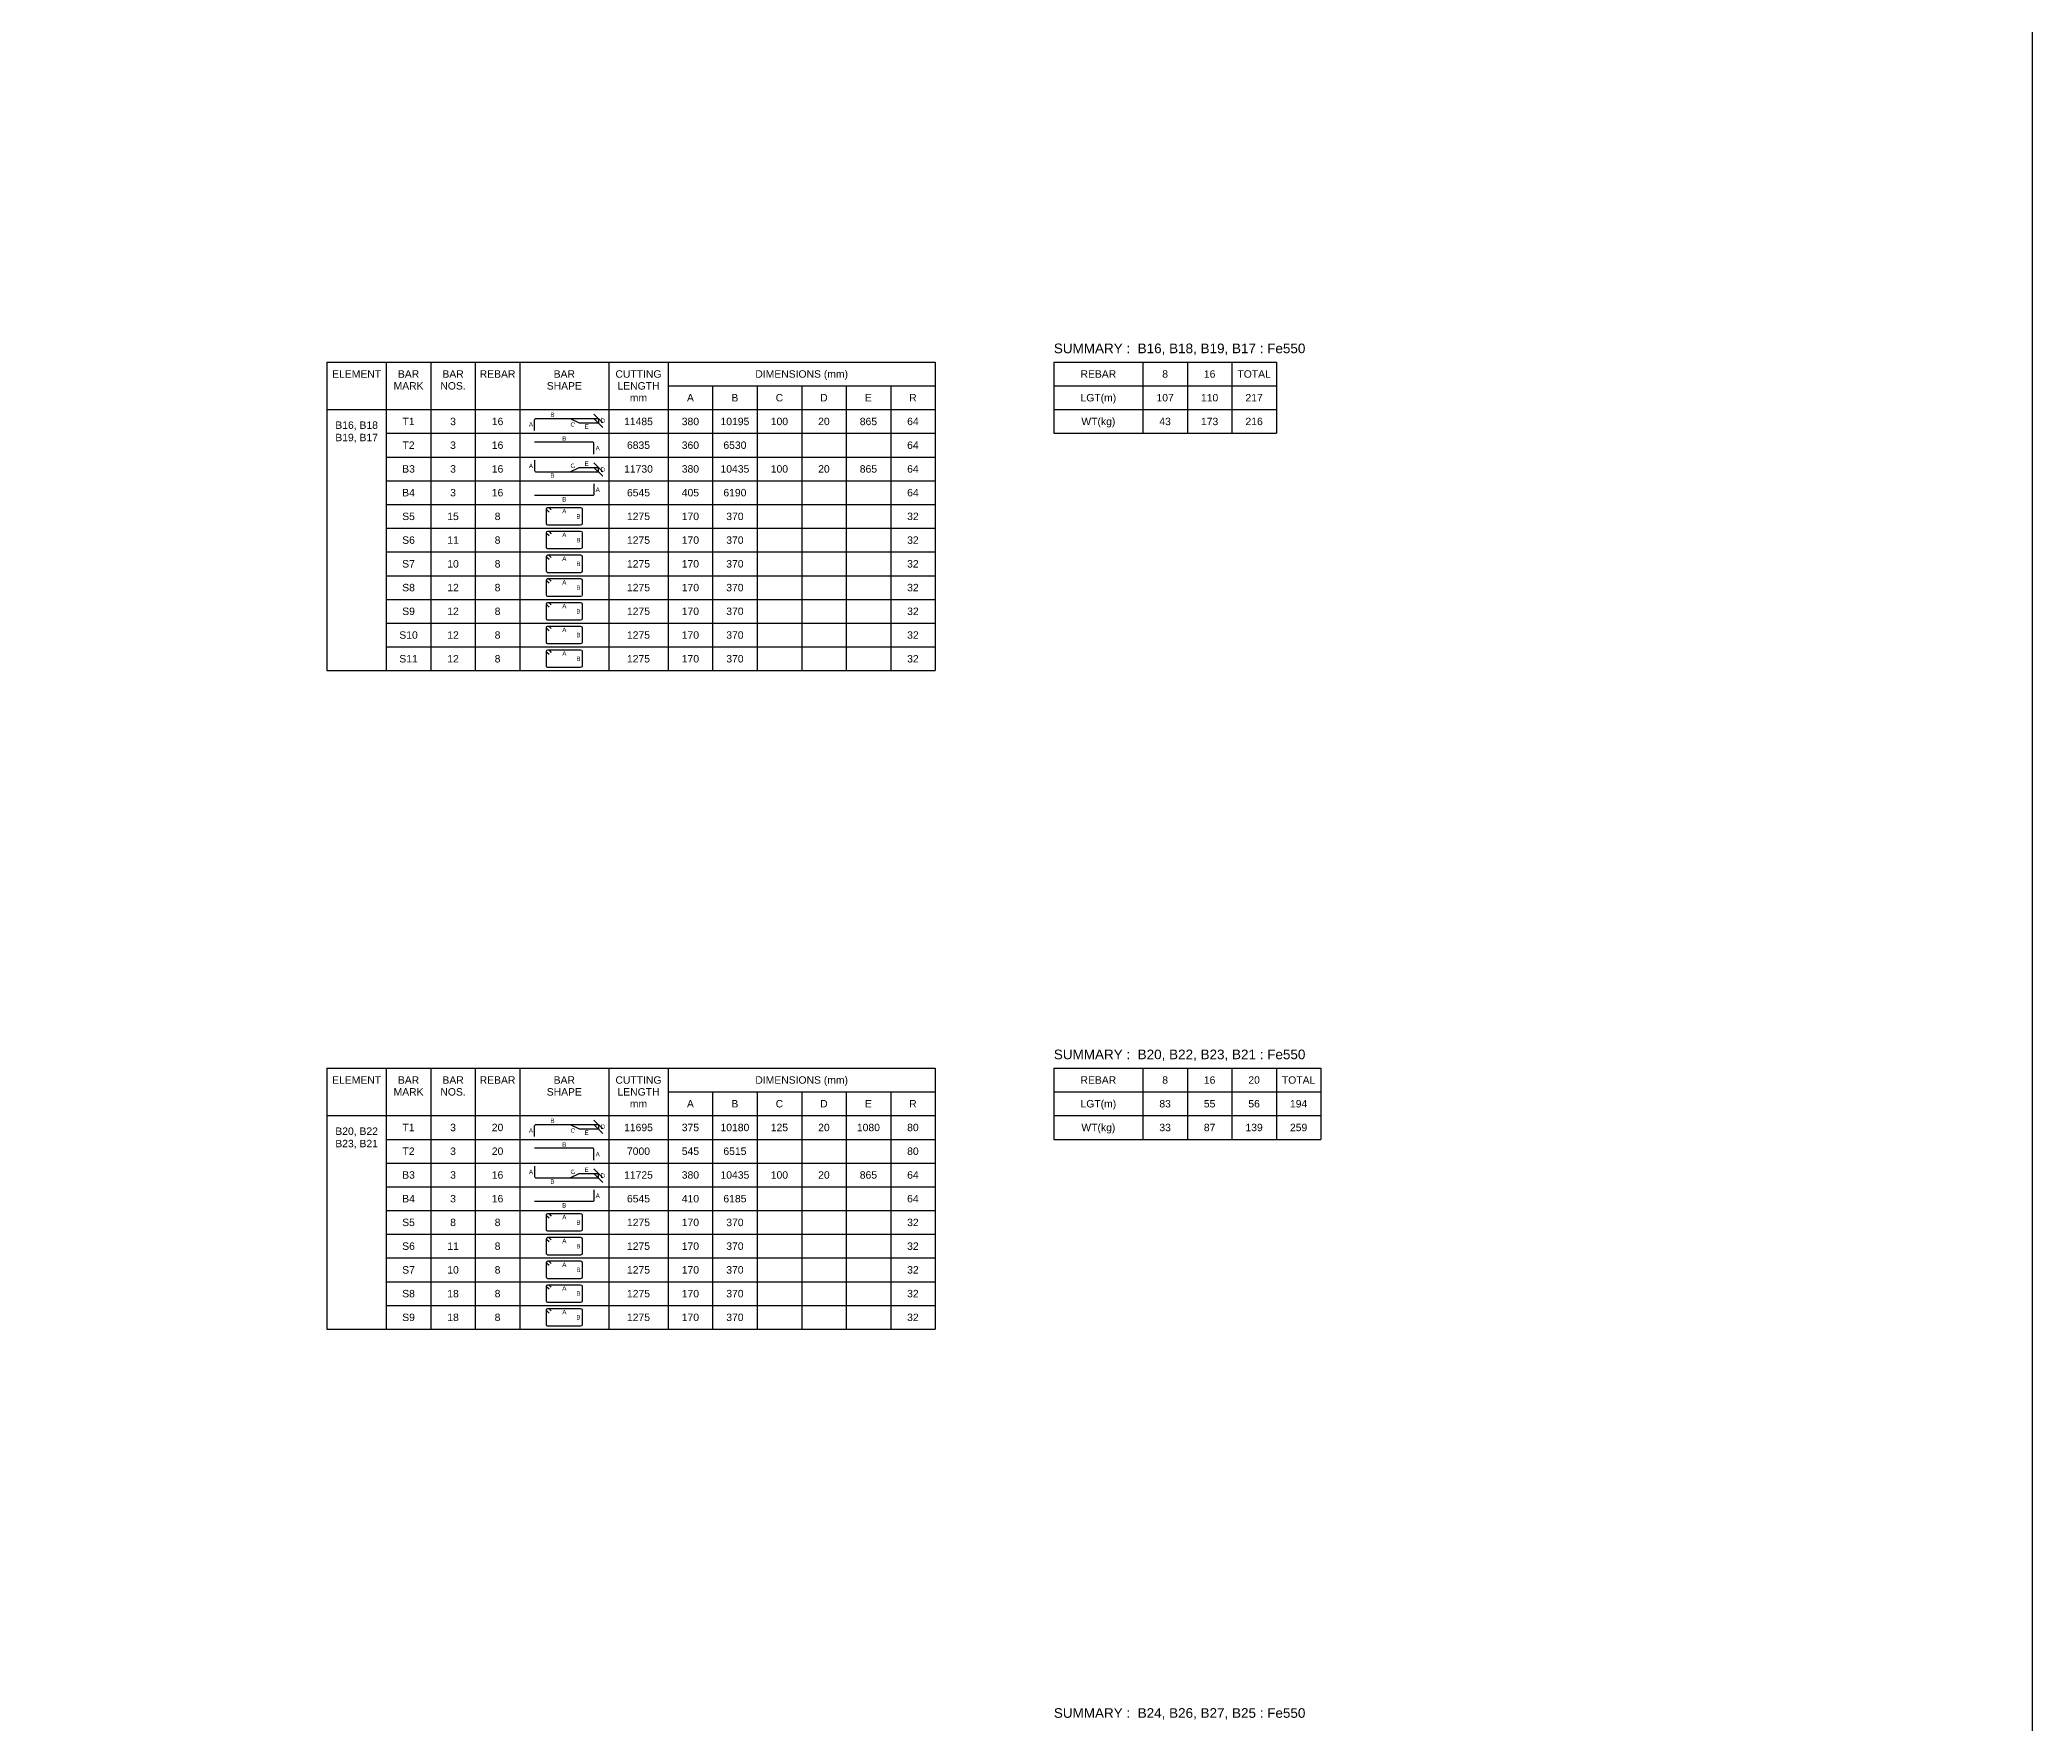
# Model space of a CAD drawing. Header units: inches. Extents: x -816171 to 9366335, y -450961 to 689132.
# Drawn here: x 3493192 to 3560344, y 204216 to 260959 of the extents above; entities that cross this region are included whole.
import ezdxf
from ezdxf.enums import TextEntityAlignment as Align

# ---------------------------------------------------------------- set-up
doc = ezdxf.new("R2010")
doc.units = ezdxf.units.IN
doc.header["$MEASUREMENT"] = 0
for name, color, linetype in [('Dimension', 31, 'Continuous'), ('Reinforcement', 130, 'Continuous'), ('Schedule Header', 4, 'Continuous'), ('Schedule Line', 60, 'Continuous'), ('Text', 31, 'Continuous')]:
    doc.layers.add(name, color=color, linetype=linetype)
doc.styles.add('SC-SansSerif', font='SansSerif')
doc.styles.get("Standard").update_dxf_attribs({"font": 'txt.shx'})
doc.dimstyles.new('SCBBSDim', dxfattribs={"dimtxt": 225, "dimasz": 0.18, "dimexe": 0, "dimexo": 0, "dimgap": 0, "dimtad": 1, "dimtoh": 1, "dimdec": 0, "dimzin": 0, "dimdsep": 46, "dimtxsty": 'Standard', "dimtsz": 150, "dimcen": 0.09, "dimclrd": 8, "dimclre": 8, "dimclrt": 3, "dimadec": 0, "dimazin": 0, "dimtfac": 1, "dimtdec": 0, "dimtix": 1, "dimtofl": 0, "dimtmove": 0, "dimatfit": 3, "dimfxl": 1, "dimtolj": 1, "dimtzin": 0, "dimarcsym": 0})

# ---------------------------------------------------------------- blocks, each defined once
blk = doc.blocks.new('*D1327')
at = {"layer": 'DEFPOINTS', "color": 0, "transparency": 16777216}
for p in [(3511070, 248196), (3511370, 248046), (3512020, 248046)]:
    blk.add_point(p, dxfattribs=at)
at = {"layer": 'Dimension', "color": 8, "lineweight": -2, "transparency": 16777216}
for p, q in [((3511070, 248196), (3512020, 248196)), ((3511370, 248046), (3512020, 248046)), ((3512170, 248046), (3511870, 248346)), ((3512170, 247896), (3511870, 248196)), ((3512020, 248196), (3512020, 248046))]:
    blk.add_line(p, q, dxfattribs=at)
blk = doc.blocks.new('*D1328')
at = {"layer": 'DEFPOINTS', "color": 0, "transparency": 16777216}
for p in [(3511370, 246546), (3512020, 246546), (3511070, 246396)]:
    blk.add_point(p, dxfattribs=at)
at = {"layer": 'Dimension', "color": 8, "lineweight": -2, "transparency": 16777216}
for p, q in [((3511370, 246546), (3512020, 246546)), ((3512170, 246396), (3511870, 246696)), ((3512170, 246246), (3511870, 246546)), ((3512020, 246396), (3512020, 246546)), ((3511070, 246396), (3512020, 246396))]:
    blk.add_line(p, q, dxfattribs=at)
blk = doc.blocks.new('*D1344')
at = {"layer": 'DEFPOINTS', "color": 0, "transparency": 16777216}
for p in [(3511070, 224396), (3511370, 224246), (3512020, 224246)]:
    blk.add_point(p, dxfattribs=at)
at = {"layer": 'Dimension', "color": 8, "lineweight": -2, "transparency": 16777216}
for p, q in [((3511070, 224396), (3512020, 224396)), ((3512170, 224246), (3511870, 224546)), ((3512170, 224096), (3511870, 224396)), ((3512020, 224396), (3512020, 224246)), ((3511370, 224246), (3512020, 224246))]:
    blk.add_line(p, q, dxfattribs=at)
blk = doc.blocks.new('*D1345')
at = {"layer": 'DEFPOINTS', "color": 0, "transparency": 16777216}
for p in [(3511070, 222596), (3511370, 222746), (3512020, 222746)]:
    blk.add_point(p, dxfattribs=at)
at = {"layer": 'Dimension', "color": 8, "lineweight": -2, "transparency": 16777216}
for p, q in [((3511070, 222596), (3512020, 222596)), ((3511370, 222746), (3512020, 222746)), ((3512170, 222596), (3511870, 222896)), ((3512170, 222446), (3511870, 222746)), ((3512020, 222596), (3512020, 222746))]:
    blk.add_line(p, q, dxfattribs=at)

msp = doc.modelspace()

# ---------------------------------------------------------------- linework, layer by layer
msp.add_lwpolyline([(3153892.50252, 392838.94799), (3560344.26032, 390657.34345), (3560344.26032, 139178.61934), (3153892.50252, 141360.22388)], close=True)
at = {"layer": 'Reinforcement'}
for points in [[(3509870.03991, 247795.86204), (3509870.03991, 248145.86204, -0.5), (3509920.03991, 248195.86204), (3511070.03991, 248195.86204), (3511370.03991, 248045.86204), (3511870.03991, 248045.86204)], [(3511870.03991, 246995.86204), (3511870.03991, 247345.86204, 0.5), (3511820.03991, 247395.86204), (3509870.03991, 247395.86204)], [(3509870.03991, 246795.86204), (3509870.03991, 246445.86204, 0.5), (3509920.03991, 246395.86204), (3511070.03991, 246395.86204), (3511370.03991, 246545.86204), (3511870.03991, 246545.86204)], [(3511870.03991, 245995.86204), (3511870.03991, 245645.86204, -0.5), (3511820.03991, 245595.86204), (3509870.03991, 245595.86204)], [(3510355.39583, 245039.79622), (3510284.68477, 245110.50651, -0.1989123674), (3510270.03991, 245145.86204, -0.4142046237), (3510320.03991, 245195.86204, -0.1989044359), (3510355.39505, 245181.21757), (3510426.10612, 245110.50728)], [(3510355.39583, 244239.79622), (3510284.68477, 244310.50651, -0.1989123674), (3510270.03991, 244345.86204, -0.4142046237), (3510320.03991, 244395.86204, -0.1989044359), (3510355.39505, 244381.21757), (3510426.10612, 244310.50728)], [(3510355.39583, 243439.79622), (3510284.68477, 243510.50651, -0.1989123674), (3510270.03991, 243545.86204, -0.4142046237), (3510320.03991, 243595.86204, -0.1989044359), (3510355.39505, 243581.21757), (3510426.10612, 243510.50728)], [(3510355.39583, 242639.79622), (3510284.68477, 242710.50651, -0.1989123674), (3510270.03991, 242745.86204, -0.4142046237), (3510320.03991, 242795.86204, -0.1989044359), (3510355.39505, 242781.21757), (3510426.10612, 242710.50728)], [(3510355.39583, 241839.79622), (3510284.68477, 241910.50651, -0.1989123674), (3510270.03991, 241945.86204, -0.4142046237), (3510320.03991, 241995.86204, -0.1989044359), (3510355.39505, 241981.21757), (3510426.10612, 241910.50728)], [(3510355.39583, 241039.79622), (3510284.68477, 241110.50651, -0.1989123674), (3510270.03991, 241145.86204, -0.4142046237), (3510320.03991, 241195.86204, -0.1989044359), (3510355.39505, 241181.21757), (3510426.10612, 241110.50728)], [(3510355.39583, 240239.79622), (3510284.68477, 240310.50651, -0.1989123674), (3510270.03991, 240345.86204, -0.4142046237), (3510320.03991, 240395.86204, -0.1989044359), (3510355.39505, 240381.21757), (3510426.10612, 240310.50728)], [(3509870.03987, 223995.86204), (3509870.03987, 224345.86204, -0.5), (3509920.03987, 224395.86204), (3511070.03987, 224395.86204), (3511370.03987, 224245.86204), (3511870.03987, 224245.86204)], [(3509870.03987, 222995.86204), (3509870.03987, 222645.86204, 0.5), (3509920.03987, 222595.86204), (3511070.03987, 222595.86204), (3511370.03987, 222745.86204), (3511870.03987, 222745.86204)], [(3511870.03987, 223195.86204), (3511870.03987, 223545.86204, 0.5), (3511820.03987, 223595.86204), (3509870.03987, 223595.86204)], [(3511870.03987, 222195.86204), (3511870.03987, 221845.86204, -0.5), (3511820.03987, 221795.86204), (3509870.03987, 221795.86204)], [(3510355.39579, 221239.79622), (3510284.68473, 221310.50651, -0.1989123674), (3510270.03987, 221345.86204, -0.4142046237), (3510320.03987, 221395.86204, -0.1989044359), (3510355.39501, 221381.21757), (3510426.10608, 221310.50728)], [(3510355.39579, 220439.79622), (3510284.68473, 220510.50651, -0.1989123674), (3510270.03987, 220545.86204, -0.4142046237), (3510320.03987, 220595.86204, -0.1989044359), (3510355.39501, 220581.21757), (3510426.10608, 220510.50728)], [(3510355.39579, 219639.79622), (3510284.68473, 219710.50651, -0.1989123674), (3510270.03987, 219745.86204, -0.4142046237), (3510320.03987, 219795.86204, -0.1989044359), (3510355.39501, 219781.21757), (3510426.10608, 219710.50728)], [(3510355.39579, 218839.79622), (3510284.68473, 218910.50651, -0.1989123674), (3510270.03987, 218945.86204, -0.4142046237), (3510320.03987, 218995.86204, -0.1989044359), (3510355.39501, 218981.21757), (3510426.10608, 218910.50728)], [(3510355.39579, 218039.79622), (3510284.68473, 218110.50651, -0.1989123674), (3510270.03987, 218145.86204, -0.4142046237), (3510320.03987, 218195.86204, -0.1989044359), (3510355.39501, 218181.21757), (3510426.10608, 218110.50728)]]:
    msp.add_lwpolyline(points, format="xyb", dxfattribs=at)
for points in [[(3510270.03991, 245145.86204, -0.4142046237), (3510320.03991, 245195.86204), (3511420.03991, 245195.86204, -0.4142046237), (3511470.03991, 245145.86204), (3511470.03991, 244645.86204, -0.4142046237), (3511420.03991, 244595.86204), (3510320.03991, 244595.86204, -0.4142046237), (3510270.03991, 244645.86204)], [(3510270.03991, 244345.86204, -0.4142046237), (3510320.03991, 244395.86204), (3511420.03991, 244395.86204, -0.4142046237), (3511470.03991, 244345.86204), (3511470.03991, 243845.86204, -0.4142046237), (3511420.03991, 243795.86204), (3510320.03991, 243795.86204, -0.4142046237), (3510270.03991, 243845.86204)], [(3510270.03991, 243545.86204, -0.4142046237), (3510320.03991, 243595.86204), (3511420.03991, 243595.86204, -0.4142046237), (3511470.03991, 243545.86204), (3511470.03991, 243045.86204, -0.4142046237), (3511420.03991, 242995.86204), (3510320.03991, 242995.86204, -0.4142046237), (3510270.03991, 243045.86204)], [(3510270.03991, 242745.86204, -0.4142046237), (3510320.03991, 242795.86204), (3511420.03991, 242795.86204, -0.4142046237), (3511470.03991, 242745.86204), (3511470.03991, 242245.86204, -0.4142046237), (3511420.03991, 242195.86204), (3510320.03991, 242195.86204, -0.4142046237), (3510270.03991, 242245.86204)], [(3510270.03991, 241945.86204, -0.4142046237), (3510320.03991, 241995.86204), (3511420.03991, 241995.86204, -0.4142046237), (3511470.03991, 241945.86204), (3511470.03991, 241445.86204, -0.4142046237), (3511420.03991, 241395.86204), (3510320.03991, 241395.86204, -0.4142046237), (3510270.03991, 241445.86204)], [(3510270.03991, 241145.86204, -0.4142046237), (3510320.03991, 241195.86204), (3511420.03991, 241195.86204, -0.4142046237), (3511470.03991, 241145.86204), (3511470.03991, 240645.86204, -0.4142046237), (3511420.03991, 240595.86204), (3510320.03991, 240595.86204, -0.4142046237), (3510270.03991, 240645.86204)], [(3510270.03991, 240345.86204, -0.4142046237), (3510320.03991, 240395.86204), (3511420.03991, 240395.86204, -0.4142046237), (3511470.03991, 240345.86204), (3511470.03991, 239845.86204, -0.4142046237), (3511420.03991, 239795.86204), (3510320.03991, 239795.86204, -0.4142046237), (3510270.03991, 239845.86204)], [(3510270.03987, 221345.86204, -0.4142046237), (3510320.03987, 221395.86204), (3511420.03987, 221395.86204, -0.4142046237), (3511470.03987, 221345.86204), (3511470.03987, 220845.86204, -0.4142046237), (3511420.03987, 220795.86204), (3510320.03987, 220795.86204, -0.4142046237), (3510270.03987, 220845.86204)], [(3510270.03987, 220545.86204, -0.4142046237), (3510320.03987, 220595.86204), (3511420.03987, 220595.86204, -0.4142046237), (3511470.03987, 220545.86204), (3511470.03987, 220045.86204, -0.4142046237), (3511420.03987, 219995.86204), (3510320.03987, 219995.86204, -0.4142046237), (3510270.03987, 220045.86204)], [(3510270.03987, 219745.86204, -0.4142046237), (3510320.03987, 219795.86204), (3511420.03987, 219795.86204, -0.4142046237), (3511470.03987, 219745.86204), (3511470.03987, 219245.86204, -0.4142046237), (3511420.03987, 219195.86204), (3510320.03987, 219195.86204, -0.4142046237), (3510270.03987, 219245.86204)], [(3510270.03987, 218945.86204, -0.4142046237), (3510320.03987, 218995.86204), (3511420.03987, 218995.86204, -0.4142046237), (3511470.03987, 218945.86204), (3511470.03987, 218445.86204, -0.4142046237), (3511420.03987, 218395.86204), (3510320.03987, 218395.86204, -0.4142046237), (3510270.03987, 218445.86204)], [(3510270.03987, 218145.86204, -0.4142046237), (3510320.03987, 218195.86204), (3511420.03987, 218195.86204, -0.4142046237), (3511470.03987, 218145.86204), (3511470.03987, 217645.86204, -0.4142046237), (3511420.03987, 217595.86204), (3510320.03987, 217595.86204, -0.4142046237), (3510270.03987, 217645.86204)]]:
    msp.add_lwpolyline(points, format="xyb", close=True, dxfattribs=at)
at = {"layer": 'Schedule Line'}
for p, q in [((3502870.03991, 250095.86204), (3523370.03991, 250095.86204)), ((3502870.03991, 250095.86204), (3502870.03991, 239695.86204)), ((3504870.03991, 250095.86204), (3504870.03991, 239695.86204)), ((3506370.03991, 250095.86204), (3506370.03991, 239695.86204)), ((3507870.03991, 250095.86204), (3507870.03991, 239695.86204)), ((3509370.03991, 250095.86204), (3509370.03991, 239695.86204)), ((3512370.03991, 250095.86204), (3512370.03991, 239695.86204)), ((3514370.03991, 250095.86204), (3514370.03991, 239695.86204)), ((3523370.03991, 250095.86204), (3523370.03991, 239695.86204)), ((3527370.03991, 250095.86204), (3534870.03991, 250095.86204)), ((3527370.03991, 250095.86204), (3527370.03991, 247695.86204)), ((3530370.03991, 250095.86204), (3530370.03991, 247695.86204)), ((3531870.03991, 250095.86204), (3531870.03991, 247695.86204)), ((3533370.03991, 250095.86204), (3533370.03991, 247695.86204)), ((3534870.03991, 250095.86204), (3534870.03991, 247695.86204)), ((3514370.03991, 249295.86204), (3523370.03991, 249295.86204)), ((3515870.03991, 249295.86204), (3515870.03991, 239695.86204)), ((3517370.03991, 249295.86204), (3517370.03991, 239695.86204)), ((3518870.03991, 249295.86204), (3518870.03991, 239695.86204)), ((3520370.03991, 249295.86204), (3520370.03991, 239695.86204)), ((3521870.03991, 249295.86204), (3521870.03991, 239695.86204)), ((3527370.03991, 249295.86204), (3534870.03991, 249295.86204)), ((3502870.03991, 248495.86204), (3523370.03991, 248495.86204)), ((3527370.03991, 248495.86204), (3534870.03991, 248495.86204)), ((3504870.03991, 247695.86204), (3523370.03991, 247695.86204)), ((3527370.03991, 247695.86204), (3534870.03991, 247695.86204)), ((3504870.03991, 246895.86204), (3523370.03991, 246895.86204)), ((3504870.03991, 246095.86204), (3523370.03991, 246095.86204)), ((3504870.03991, 245295.86204), (3523370.03991, 245295.86204)), ((3504870.03991, 244495.86204), (3523370.03991, 244495.86204)), ((3504870.03991, 243695.86204), (3523370.03991, 243695.86204)), ((3504870.03991, 242895.86204), (3523370.03991, 242895.86204)), ((3504870.03991, 242095.86204), (3523370.03991, 242095.86204)), ((3504870.03991, 241295.86204), (3523370.03991, 241295.86204)), ((3504870.03991, 240495.86204), (3523370.03991, 240495.86204)), ((3502870.03991, 239695.86204), (3523370.03991, 239695.86204)), ((3504870.03991, 239695.86204), (3523370.03991, 239695.86204)), ((3502870.03987, 226295.86204), (3523370.03987, 226295.86204)), ((3502870.03987, 226295.86204), (3502870.03987, 217495.86204)), ((3504870.03987, 226295.86204), (3504870.03987, 217495.86204)), ((3506370.03987, 226295.86204), (3506370.03987, 217495.86204)), ((3507870.03987, 226295.86204), (3507870.03987, 217495.86204)), ((3509370.03987, 226295.86204), (3509370.03987, 217495.86204)), ((3512370.03987, 226295.86204), (3512370.03987, 217495.86204)), ((3514370.03987, 226295.86204), (3514370.03987, 217495.86204)), ((3523370.03987, 226295.86204), (3523370.03987, 217495.86204)), ((3527370.03987, 226295.86204), (3536370.03987, 226295.86204)), ((3527370.03987, 226295.86204), (3527370.03987, 223895.86204)), ((3530370.03987, 226295.86204), (3530370.03987, 223895.86204)), ((3531870.03987, 226295.86204), (3531870.03987, 223895.86204)), ((3533370.03987, 226295.86204), (3533370.03987, 223895.86204)), ((3534870.03987, 226295.86204), (3534870.03987, 223895.86204)), ((3536370.03987, 226295.86204), (3536370.03987, 223895.86204)), ((3514370.03987, 225495.86204), (3523370.03987, 225495.86204)), ((3515870.03987, 225495.86204), (3515870.03987, 217495.86204)), ((3517370.03987, 225495.86204), (3517370.03987, 217495.86204)), ((3518870.03987, 225495.86204), (3518870.03987, 217495.86204)), ((3520370.03987, 225495.86204), (3520370.03987, 217495.86204)), ((3521870.03987, 225495.86204), (3521870.03987, 217495.86204)), ((3527370.03987, 225495.86204), (3536370.03987, 225495.86204)), ((3502870.03987, 224695.86204), (3523370.03987, 224695.86204)), ((3527370.03987, 224695.86204), (3536370.03987, 224695.86204)), ((3504870.03987, 223895.86204), (3523370.03987, 223895.86204)), ((3527370.03987, 223895.86204), (3536370.03987, 223895.86204)), ((3504870.03987, 223095.86204), (3523370.03987, 223095.86204)), ((3504870.03987, 222295.86204), (3523370.03987, 222295.86204)), ((3504870.03987, 221495.86204), (3523370.03987, 221495.86204)), ((3504870.03987, 220695.86204), (3523370.03987, 220695.86204)), ((3504870.03987, 219895.86204), (3523370.03987, 219895.86204)), ((3504870.03987, 219095.86204), (3523370.03987, 219095.86204)), ((3504870.03987, 218295.86204), (3523370.03987, 218295.86204)), ((3502870.03987, 217495.86204), (3523370.03987, 217495.86204)), ((3504870.03987, 217495.86204), (3523370.03987, 217495.86204))]:
    msp.add_line(p, q, dxfattribs=at)

# ---------------------------------------------------------------- texts
at = {"layer": 'Dimension', "style": 'SC-SansSerif'}
for s, p in [('A', (3509745.03991, 247995.86204)), ('B', (3510470.03991, 248320.86204)), ('E', (3511620.03991, 247920.86204)), ('D', (3512170.03991, 248120.86204)), ('B', (3510870.03991, 247520.86204)), ('A', (3511995.03991, 247195.86204)), ('A', (3509745.03991, 246595.86204)), ('E', (3511620.03991, 246670.86204)), ('D', (3512170.03991, 246470.86204)), ('B', (3510470.03991, 246270.86204)), ('A', (3511995.03991, 245795.86204)), ('A', (3510870.03991, 245070.86204)), ('B', (3510870.03991, 245470.86204)), ('B', (3511345.03991, 244895.86204)), ('A', (3510870.03991, 244270.86204)), ('B', (3511345.03991, 244095.86204)), ('A', (3510870.03991, 243470.86204)), ('B', (3511345.03991, 243295.86204)), ('A', (3510870.03991, 242670.86204)), ('B', (3511345.03991, 242495.86204)), ('A', (3510870.03991, 241870.86204)), ('B', (3511345.03991, 241695.86204)), ('A', (3510870.03991, 241070.86204)), ('B', (3511345.03991, 240895.86204)), ('A', (3510870.03991, 240270.86204)), ('B', (3511345.03991, 240095.86204)), ('B', (3510470.03987, 224520.86204)), ('D', (3512170.03987, 224320.86204)), ('A', (3509745.03987, 224195.86204)), ('B', (3510870.03987, 223720.86204)), ('E', (3511620.03987, 224120.86204)), ('E', (3511620.03987, 222870.86204)), ('A', (3511995.03987, 223395.86204)), ('A', (3509745.03987, 222795.86204)), ('B', (3510470.03987, 222470.86204)), ('D', (3512170.03987, 222670.86204)), ('B', (3510870.03987, 221670.86204)), ('A', (3511995.03987, 221995.86204)), ('A', (3510870.03987, 221270.86204)), ('B', (3511345.03987, 221095.86204)), ('A', (3510870.03987, 220470.86204)), ('B', (3511345.03987, 220295.86204)), ('A', (3510870.03987, 219670.86204)), ('A', (3510870.03987, 218870.86204)), ('B', (3511345.03987, 219495.86204)), ('B', (3511345.03987, 218695.86204)), ('A', (3510870.03987, 218070.86204)), ('B', (3511345.03987, 217895.86204))]:
    msp.add_text(s, height=150, dxfattribs=at).set_placement(p, align=Align.MIDDLE_CENTER)
for rotation, p in [(-26.5650511771, (3511157.53991, 247995.86204)), (26.5650511771, (3511157.53991, 246595.86204)), (-26.5650511771, (3511157.53987, 224195.86204)), (26.5650511771, (3511157.53987, 222795.86204))]:
    msp.add_text('C', height=150, rotation=rotation, dxfattribs=at).set_placement(p, align=Align.MIDDLE_CENTER)
at = {"layer": 'Schedule Header', "style": 'SC-SansSerif'}
for s, p in [('SUMMARY :  B16, B18, B19, B17 : Fe550', (3527370.03991, 250395.86204)), ('SUMMARY :  B20, B22, B23, B21 : Fe550', (3527370.03987, 226595.86204)), ('SUMMARY :  B24, B26, B27, B25 : Fe550', (3527370.03991, 204395.86204))]:
    msp.add_text(s, height=325, dxfattribs=at).set_placement(p)
for s, p in [('ELEMENT', (3503870.03991, 249695.86204)), ('BAR', (3505620.03991, 249695.86204)), ('BAR', (3507120.03991, 249695.86204)), ('REBAR', (3508620.03991, 249695.86204)), ('BAR', (3510870.03991, 249695.86204)), ('CUTTING', (3513370.03991, 249695.86204)), ('DIMENSIONS (mm)', (3518870.03991, 249695.86204)), ('REBAR', (3528870.03991, 249695.86204)), ('8', (3531120.03991, 249695.86204)), ('16', (3532620.03991, 249695.86204)), ('TOTAL', (3534120.03991, 249695.86204)), ('MARK', (3505620.03991, 249295.86204)), ('NOS.', (3507120.03991, 249295.86204)), ('SHAPE', (3510870.03991, 249295.86204)), ('LENGTH', (3513370.03991, 249295.86204)), ('mm', (3513370.03991, 248895.86204)), ('A', (3515120.03991, 248895.86204)), ('B', (3516620.03991, 248895.86204)), ('C', (3518120.03991, 248895.86204)), ('D', (3519620.03991, 248895.86204)), ('E', (3521120.03991, 248895.86204)), ('R', (3522620.03991, 248895.86204)), ('LGT(m)', (3528870.03991, 248895.86204)), ('WT(kg)', (3528870.03991, 248095.86204)), ('ELEMENT', (3503870.03987, 225895.86204)), ('BAR', (3505620.03987, 225895.86204)), ('BAR', (3507120.03987, 225895.86204)), ('REBAR', (3508620.03987, 225895.86204)), ('BAR', (3510870.03987, 225895.86204)), ('CUTTING', (3513370.03987, 225895.86204)), ('DIMENSIONS (mm)', (3518870.03987, 225895.86204)), ('REBAR', (3528870.03987, 225895.86204)), ('8', (3531120.03987, 225895.86204)), ('16', (3532620.03987, 225895.86204)), ('20', (3534120.03987, 225895.86204)), ('TOTAL', (3535620.03987, 225895.86204)), ('MARK', (3505620.03987, 225495.86204)), ('NOS.', (3507120.03987, 225495.86204)), ('SHAPE', (3510870.03987, 225495.86204)), ('LENGTH', (3513370.03987, 225495.86204)), ('mm', (3513370.03987, 225095.86204)), ('A', (3515120.03987, 225095.86204)), ('B', (3516620.03987, 225095.86204)), ('C', (3518120.03987, 225095.86204)), ('D', (3519620.03987, 225095.86204)), ('E', (3521120.03987, 225095.86204)), ('R', (3522620.03987, 225095.86204)), ('LGT(m)', (3528870.03987, 225095.86204)), ('WT(kg)', (3528870.03987, 224295.86204))]:
    msp.add_text(s, height=250, dxfattribs=at).set_placement(p, align=Align.MIDDLE_CENTER)
at = {"layer": 'Text', "style": 'SC-SansSerif'}
for s, p in [('107', (3531120.03991, 248895.86204)), ('110', (3532620.03991, 248895.86204)), ('217', (3534120.03991, 248895.86204)), ('T1', (3505620.03991, 248095.86204)), ('3', (3507120.03991, 248095.86204)), ('16', (3508620.03991, 248095.86204)), ('11485', (3513370.03991, 248095.86204)), ('380', (3515120.03991, 248095.86204)), ('10195', (3516620.03991, 248095.86204)), ('100', (3518120.03991, 248095.86204)), ('20', (3519620.03991, 248095.86204)), ('865', (3521120.03991, 248095.86204)), ('64', (3522620.03991, 248095.86204)), ('43', (3531120.03991, 248095.86204)), ('173', (3532620.03991, 248095.86204)), ('216', (3534120.03991, 248095.86204)), ('T2', (3505620.03991, 247295.86204)), ('3', (3507120.03991, 247295.86204)), ('16', (3508620.03991, 247295.86204)), ('6835', (3513370.03991, 247295.86204)), ('360', (3515120.03991, 247295.86204)), ('6530', (3516620.03991, 247295.86204)), ('64', (3522620.03991, 247295.86204)), ('B3', (3505620.03991, 246495.86204)), ('3', (3507120.03991, 246495.86204)), ('16', (3508620.03991, 246495.86204)), ('11730', (3513370.03991, 246495.86204)), ('380', (3515120.03991, 246495.86204)), ('10435', (3516620.03991, 246495.86204)), ('100', (3518120.03991, 246495.86204)), ('20', (3519620.03991, 246495.86204)), ('865', (3521120.03991, 246495.86204)), ('64', (3522620.03991, 246495.86204)), ('B4', (3505620.03991, 245695.86204)), ('3', (3507120.03991, 245695.86204)), ('16', (3508620.03991, 245695.86204)), ('6545', (3513370.03991, 245695.86204)), ('405', (3515120.03991, 245695.86204)), ('6190', (3516620.03991, 245695.86204)), ('64', (3522620.03991, 245695.86204)), ('S5', (3505620.03991, 244895.86204)), ('15', (3507120.03991, 244895.86204)), ('8', (3508620.03991, 244895.86204)), ('1275', (3513370.03991, 244895.86204)), ('170', (3515120.03991, 244895.86204)), ('370', (3516620.03991, 244895.86204)), ('32', (3522620.03991, 244895.86204)), ('S6', (3505620.03991, 244095.86204)), ('11', (3507120.03991, 244095.86204)), ('8', (3508620.03991, 244095.86204)), ('1275', (3513370.03991, 244095.86204)), ('170', (3515120.03991, 244095.86204)), ('370', (3516620.03991, 244095.86204)), ('32', (3522620.03991, 244095.86204)), ('S7', (3505620.03991, 243295.86204)), ('10', (3507120.03991, 243295.86204)), ('8', (3508620.03991, 243295.86204)), ('1275', (3513370.03991, 243295.86204)), ('170', (3515120.03991, 243295.86204)), ('370', (3516620.03991, 243295.86204)), ('32', (3522620.03991, 243295.86204)), ('S8', (3505620.03991, 242495.86204)), ('12', (3507120.03991, 242495.86204)), ('8', (3508620.03991, 242495.86204)), ('1275', (3513370.03991, 242495.86204)), ('170', (3515120.03991, 242495.86204)), ('370', (3516620.03991, 242495.86204)), ('32', (3522620.03991, 242495.86204)), ('S9', (3505620.03991, 241695.86204)), ('12', (3507120.03991, 241695.86204)), ('8', (3508620.03991, 241695.86204)), ('1275', (3513370.03991, 241695.86204)), ('170', (3515120.03991, 241695.86204)), ('370', (3516620.03991, 241695.86204)), ('32', (3522620.03991, 241695.86204)), ('S10', (3505620.03991, 240895.86204)), ('12', (3507120.03991, 240895.86204)), ('8', (3508620.03991, 240895.86204)), ('1275', (3513370.03991, 240895.86204)), ('170', (3515120.03991, 240895.86204)), ('370', (3516620.03991, 240895.86204)), ('32', (3522620.03991, 240895.86204)), ('S11', (3505620.03991, 240095.86204)), ('12', (3507120.03991, 240095.86204)), ('8', (3508620.03991, 240095.86204)), ('1275', (3513370.03991, 240095.86204)), ('170', (3515120.03991, 240095.86204)), ('370', (3516620.03991, 240095.86204)), ('32', (3522620.03991, 240095.86204)), ('83', (3531120.03987, 225095.86204)), ('55', (3532620.03987, 225095.86204)), ('56', (3534120.03987, 225095.86204)), ('194', (3535620.03987, 225095.86204)), ('T1', (3505620.03987, 224295.86204)), ('3', (3507120.03987, 224295.86204)), ('20', (3508620.03987, 224295.86204)), ('11695', (3513370.03987, 224295.86204)), ('375', (3515120.03987, 224295.86204)), ('10180', (3516620.03987, 224295.86204)), ('125', (3518120.03987, 224295.86204)), ('20', (3519620.03987, 224295.86204)), ('1080', (3521120.03987, 224295.86204)), ('80', (3522620.03987, 224295.86204)), ('33', (3531120.03987, 224295.86204)), ('87', (3532620.03987, 224295.86204)), ('139', (3534120.03987, 224295.86204)), ('259', (3535620.03987, 224295.86204)), ('T2', (3505620.03987, 223495.86204)), ('3', (3507120.03987, 223495.86204)), ('20', (3508620.03987, 223495.86204)), ('7000', (3513370.03987, 223495.86204)), ('545', (3515120.03987, 223495.86204)), ('6515', (3516620.03987, 223495.86204)), ('80', (3522620.03987, 223495.86204)), ('B3', (3505620.03987, 222695.86204)), ('3', (3507120.03987, 222695.86204)), ('16', (3508620.03987, 222695.86204)), ('11725', (3513370.03987, 222695.86204)), ('380', (3515120.03987, 222695.86204)), ('10435', (3516620.03987, 222695.86204)), ('100', (3518120.03987, 222695.86204)), ('20', (3519620.03987, 222695.86204)), ('865', (3521120.03987, 222695.86204)), ('64', (3522620.03987, 222695.86204)), ('B4', (3505620.03987, 221895.86204)), ('3', (3507120.03987, 221895.86204)), ('16', (3508620.03987, 221895.86204)), ('6545', (3513370.03987, 221895.86204)), ('410', (3515120.03987, 221895.86204)), ('6185', (3516620.03987, 221895.86204)), ('64', (3522620.03987, 221895.86204)), ('S5', (3505620.03987, 221095.86204)), ('8', (3507120.03987, 221095.86204)), ('8', (3508620.03987, 221095.86204)), ('1275', (3513370.03987, 221095.86204)), ('170', (3515120.03987, 221095.86204)), ('370', (3516620.03987, 221095.86204)), ('32', (3522620.03987, 221095.86204)), ('S6', (3505620.03987, 220295.86204)), ('11', (3507120.03987, 220295.86204)), ('8', (3508620.03987, 220295.86204)), ('1275', (3513370.03987, 220295.86204)), ('170', (3515120.03987, 220295.86204)), ('370', (3516620.03987, 220295.86204)), ('32', (3522620.03987, 220295.86204)), ('S7', (3505620.03987, 219495.86204)), ('10', (3507120.03987, 219495.86204)), ('8', (3508620.03987, 219495.86204)), ('1275', (3513370.03987, 219495.86204)), ('170', (3515120.03987, 219495.86204)), ('370', (3516620.03987, 219495.86204)), ('32', (3522620.03987, 219495.86204)), ('S8', (3505620.03987, 218695.86204)), ('18', (3507120.03987, 218695.86204)), ('8', (3508620.03987, 218695.86204)), ('1275', (3513370.03987, 218695.86204)), ('170', (3515120.03987, 218695.86204)), ('370', (3516620.03987, 218695.86204)), ('32', (3522620.03987, 218695.86204)), ('S9', (3505620.03987, 217895.86204)), ('18', (3507120.03987, 217895.86204)), ('8', (3508620.03987, 217895.86204)), ('1275', (3513370.03987, 217895.86204)), ('170', (3515120.03987, 217895.86204)), ('370', (3516620.03987, 217895.86204)), ('32', (3522620.03987, 217895.86204))]:
    msp.add_text(s, height=250, dxfattribs=at).set_placement(p, align=Align.MIDDLE_CENTER)
at = {"layer": 'Text', "char_height": 250, "attachment_point": 2, "style": 'SC-SansSerif'}
for s, insert in [('B16, B18\\PB19, B17\\P', (3503870.03991, 248095.86204)), ('B20, B22\\PB23, B21\\P', (3503870.03987, 224295.86204))]:
    msp.add_mtext(s, dxfattribs=dict(at, insert=insert))

# ---------------------------------------------------------------- dimensions: what is measured, and where the dimension line sits
at = {"layer": 'Dimension'}
for base, p1, p2, picture, middle in [((3512020.03991, 248045.86204), (3511070.03991, 248195.86204), (3511370.03991, 248045.86204), '*D1327', (3512020.03991, 248120.86204)), ((3512020.03991, 246545.86204), (3511070.03991, 246395.86204), (3511370.03991, 246545.86204), '*D1328', (3512020.03991, 246470.86204)), ((3512020.03987, 224245.86204), (3511070.03987, 224395.86204), (3511370.03987, 224245.86204), '*D1344', (3512020.03987, 224320.86204)), ((3512020.03987, 222745.86204), (3511070.03987, 222595.86204), (3511370.03987, 222745.86204), '*D1345', (3512020.03987, 222670.86204))]:
    dim = msp.add_linear_dim(base=base, p1=p1, p2=p2, angle=90, text=' ', dimstyle='SCBBSDim', dxfattribs=at)
    dim.commit()
    dim.dimension.update_dxf_attribs({"geometry": picture, "text_midpoint": middle})

doc.saveas('drawing.dxf')
